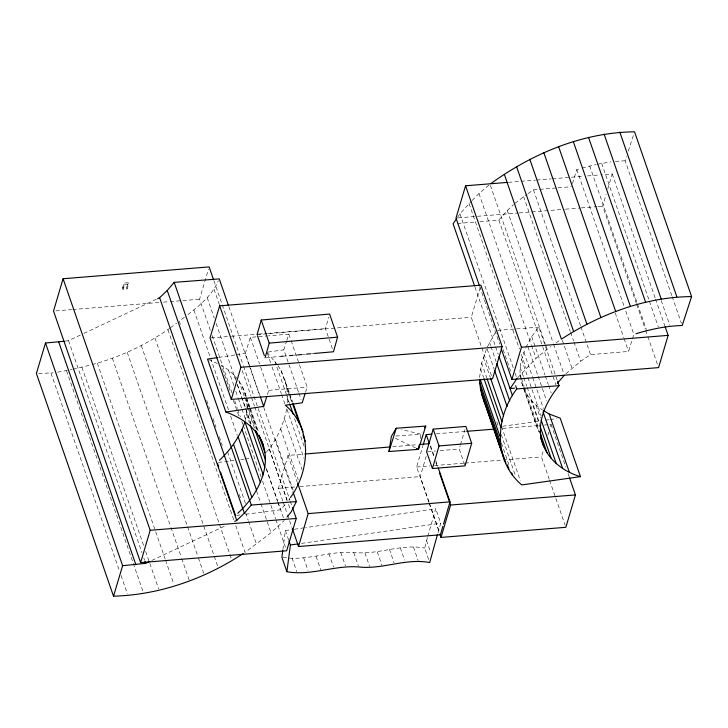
<?xml version="1.0" encoding="UTF-8"?>
<svg xmlns="http://www.w3.org/2000/svg" width="728" height="728" viewBox="0 0 728 728"><rect width="100%" height="100%" fill="white"/><g stroke="black" fill="none" stroke-linecap="round" stroke-linejoin="round"><path stroke-width="0.55" stroke-dasharray="3.64 2.73" d="M520.966 379.397C518.381 368.923 521.43 358.021 525.525 348.339M245.145 420.811L246.546 414.432L247.101 406.925L246.628 399.763L249.194 407.18M287.205 402.939L287.433 396.269M479.57 377.504L481.645 363.054L486.832 348.039M282.901 549.467L285.376 530.548L293.229 529.411M420.211 438.538L420.902 434.207L421.976 432.396M266.421 452.134C276.949 439.83 283.747 424.333 286.723 408.444M428.61 559.441L424.679 548.075L427.473 537.4M332.377 348.621L325.462 328.674L328.71 317.18M427.782 536.336L435.735 508.745L305.569 527.618M437.992 532.76L440.74 523.214L435.735 508.745M282.801 501.037L278.405 488.342L288.015 455.428L303.776 454.126M429.047 501.965L420.256 476.576L426.144 456.401M464.692 464.801L459.231 449.03L460.178 445.8M460.496 444.726L464.91 429.656M210.31 330.266L199.563 299.217L208.49 269.06M428.828 502.211L416.634 467.003L423.023 445.409M549.231 479.288L541.468 456.884L543.707 449.322M547.865 435.289L548.821 432.05M550.413 426.654L551.06 424.497L544.307 425.043M636.354 303.467L602.666 206.179L606.169 194.349M607.762 188.98L612.221 173.928L600.937 174.838M491.436 375.584L471.262 317.308L480.58 286.259M572.49 183.502L576.776 169.606L581.081 168.368M565.865 373.792L580.644 361.297L590.545 354.618L628.546 351.451L632.177 339.694M632.505 338.629L633.824 334.352L625.67 310.811M260.014 395.805L245.336 353.417L250.368 337.355L267.349 335.936M267.376 394.621L268.714 390.335L259.905 364.901M298.526 392.201L283.847 349.813L286.523 341.45M286.859 340.404L288.861 334.134L268.486 335.845M305.533 392.346L307.207 387.114L291.064 340.495M671.808 295.577L625.134 160.779L626.526 156.493M628.273 151.124L633.506 135.044M122.522 287.933L124.133 283.028L128.201 282.755L128.665 284.084L127.054 288.989L122.987 289.262L122.522 287.933L126.599 287.66L128.201 282.755M122.987 289.262L124.588 284.348L124.133 283.028M525.935 347.392L531.704 336.6L538.811 327.154L557.229 380.334M487.278 347.101L496.496 330.448M187.879 314.632C199.818 305.287 212.349 295.159 218.309 280.781M288.761 500.218L289.89 498.443M457.439 217.445L459.932 213.814L471.344 201.247M479.889 221.667L498.871 220.147L507.289 210.465L513.395 204.777M517.681 377.768L536.035 358.303L550.623 346.501M245.673 514.259L280.462 509.809L286.923 502.766M472.108 200.473L478.979 193.557L489.99 184.202L545.181 343.607M235.763 525.607L245.027 552.37L271.016 532.75L284.32 520.411M514.914 203.358L527.199 194.121M184.43 317.253L179.27 321.175L180.38 324.388M92.192 364.555C119.865 357.166 146.21 344.799 169.66 328.374M170.534 327.718L176.649 323.141M556.01 342.824L559.605 340.376M528.1 193.512L533.497 189.871L556.966 187.915M65.283 341.114L68.55 340.649L82.874 333.897M83.893 333.415L156.538 299.172M151.806 560.451L224.442 526.207M582.154 168.059L596.223 164.501M73.137 369.278L91.164 364.828M57.667 372.163L72.045 369.524M283.019 557.348C306.907 561.434 329.848 550.514 353.717 552.488C377.632 555.191 400.7 543.498 424.679 548.075M597.315 164.273L611.02 161.834M38.648 373.446L53.226 372.863M218.655 357.412L235.326 354.918M236.445 354.745L245.336 353.417M294.349 529.247L304.45 527.782M301.61 543.388L440.74 523.214M268.113 352.061L283.847 349.813M502.639 426.271L539.166 421.121M545.809 420.183L549.121 419.71M550.231 419.556L556.875 418.618M218.345 462.435L234.061 460.415M240.795 459.559L244.162 459.122M245.281 458.977L249.768 458.403M236.691 515.415L240.058 514.978M257.084 334.653L325.462 328.674M266.202 357.657L280.781 356.383M283.019 356.183L289.744 355.601M294.23 355.2L296.469 355.009M303.194 354.418L305.441 354.227M312.166 353.635L314.405 353.435M558.085 187.824L571.498 186.705M268.714 390.335L307.207 387.114M392.711 446.746L417.481 444.69M278.405 488.342L295.286 486.941M299.79 486.568L420.256 476.576M427.709 451.624L435.59 450.978M440.094 450.605L459.231 449.03M508.426 182.319L535.499 180.135M536.627 180.043L551.296 178.851M552.425 178.76L582.891 176.303M587.405 175.939L599.808 174.929M458.249 217.854L476.303 216.389M477.431 216.298L518.045 213.022M519.173 212.922L564.309 209.273M565.438 209.182L580.098 207.999M581.226 207.908L597.024 206.634M598.152 206.543L602.666 206.179M457.548 223.451L475.42 222.022M55.783 310.874L71.635 309.591M72.764 309.5L158.804 302.52M163.336 302.156L168.996 301.701M170.124 301.61L199.563 299.217M436.345 433.797L465.583 431.422M502.693 428.419L538.684 425.498M416.634 467.003L430.13 465.911M434.625 465.547L463.873 463.172M464.992 463.081L541.468 456.884M211.138 337.865L230.367 336.345M231.495 336.254L257.512 334.197M258.64 334.106L266.557 333.479M267.686 333.397L471.262 317.308M497.606 330.357L515.424 328.974M516.543 328.883L538.811 327.154M395.759 436.045L420.902 434.207L401.601 429.538M124.588 284.348L128.665 284.084M615.287 161.361L625.134 160.779M208.508 359.523L217.326 363.527M395.395 438.292L415.47 447.92M246.191 396.287C242.47 383.046 233.279 371.899 221.239 365.31L230.785 392.865M524.078 389.28C528.137 397.634 534.498 404.841 542.342 409.819M266.994 352.225L277.304 364.81M277.923 365.72L280.999 370.288L289.416 392.674M672.181 296.642L681.444 323.387M661.261 300.573L669.778 325.17M612.221 173.928L655.173 297.952M655.537 299.017L664.791 325.753M601.674 163.345L649.085 300.273M649.458 301.346L658.349 327.018M589.689 165.893L637.109 302.83M637.482 303.894L646.373 329.575M636.727 304.541L645.245 329.129M645.618 330.194L647.465 335.544M647.838 336.609L657.83 365.483M576.776 169.606L624.187 306.534M615.215 312.94L623.732 337.546M624.105 338.62L628.546 351.451M533.497 189.871L580.544 325.735M580.917 326.808L590.545 354.618M523.596 196.551L570.27 331.349M570.643 332.414L573.609 340.977M573.973 342.042L580.644 361.297M562.335 340.285L571.971 368.104M507.289 210.465L553.225 343.125M553.599 344.189L563.972 374.147M545.554 344.672L547.037 348.958M498.871 220.147L555.919 384.894M531.704 336.6L544.963 374.893M545.327 375.957L548.275 384.466M548.639 385.531L551.223 392.974M478.979 193.557L531.212 344.399M531.586 345.472L536.035 358.303M527.873 346.664L537.819 375.384M538.192 376.44L546.655 400.91M551.06 424.497L565.838 467.176M568.049 473.573L569.16 476.776M523.914 352.152L532.386 376.613M532.76 377.677L543.434 408.526M469.05 203.549L519.437 349.04M521.284 354.39L526.098 368.295M521.621 359.505L527.518 376.522M527.882 377.586L541.141 415.879M536.035 405.223L540.458 417.99M520.147 367.112L523.459 376.685M523.823 377.75L526.772 386.259M527.145 387.323L539.666 423.487M530.94 399.89L539.412 424.351M520.047 374.529L521.157 377.723M521.521 378.788L524.096 386.231M524.469 387.296L538.893 429.329M523.177 386.668L521.33 381.345L523.541 388.288M523.541 387.733L538.647 431.34M523.914 389.353L538.647 431.904M459.932 213.814L513.276 367.858M515.133 373.209L516.607 377.486M549.604 480.353L565.119 525.17M503.13 349.595L510.865 371.926M479.688 286.459L484.129 299.29M484.502 300.364L499.681 344.198M474.938 286.923L495.313 345.764M495.577 346.856L498.28 354.327M489.498 342.424L490.608 345.618M490.972 346.683L496.132 361.57M487.205 349.103L494.203 369.305M483.292 357.293L490.29 377.504M481.645 363.054L486.805 377.941M501.537 426.435L520.32 480.68M480.653 368.941L483.592 377.45M496.815 421.876L499.026 428.255M501.237 434.634L515.597 476.121M501.41 443.052L509.145 465.392M430.594 445.773L434.261 456.356M435.726 460.587L437.919 466.93M430.284 446.355L433.979 457.02M435.826 462.353L437.3 466.621M429.411 503.021L439.666 532.641M429.192 503.275L439.539 533.151M426.553 540.586L430.494 551.951M413.459 547.065L418.109 560.496M400.3 547.756L404.595 560.15M389.38 549.221L394.03 562.662M377.277 551.87L381.927 565.31M364.946 552.925L369.596 566.357M288.861 334.134L290.7 339.439M298.889 393.257L301.092 399.617M353.717 552.488L358.367 565.92M289.789 393.73L292.72 402.211M280.999 370.288L292.001 402.074M284.648 378.897L286.896 388.324L292.037 403.157M274.847 361.152L286.222 394.003M286.595 395.058L289.526 403.539M287.587 398.534L289.061 402.775M294.558 418.664L304.104 446.219M340.804 552.506L345.463 565.938M287.087 409.509L303.967 458.249M267.358 353.28L270.661 362.817M272.126 367.058L281.299 393.548M281.663 394.612L284.966 404.149M284.402 418.764L302.011 469.624M328.874 553.635L333.524 567.076M250.368 337.355L259.541 363.845M280.653 428.883L298.271 479.752M288.015 455.428L297.17 481.881M275.475 439.266L293.084 490.126M316.07 556.347L320.729 569.787M228.892 306.734L248.912 364.546M249.285 365.62L259.669 395.595M263.745 407.371L292.665 490.881M213.95 280.817L243.225 365.383M243.598 366.457L253.608 395.349M253.981 396.423L289.935 500.254M290.299 501.328L292.156 506.679M214.032 289.262L219.592 305.314M242.206 370.625L251.105 396.323M251.479 397.388L254.445 405.96M254.809 407.025L287.069 500.172M288.552 504.449L290.399 509.809M269.287 449.003L287.269 500.928M303.722 557.957L308.017 570.361M283.165 502.102L287.196 513.731M287.56 514.787L291.955 527.481M246.565 397.351L259.041 433.378M242.269 386.532L249.24 406.661M249.604 407.726L257.312 429.975M249.558 408.235L257.266 430.485M238.784 380.435L244.29 396.323M244.654 397.388L255.291 428.11M247.101 406.925L254.445 428.119M234.125 375.202L235.59 379.443M237.428 384.739L241.459 396.396M241.833 397.452L251.005 423.942M207.207 297.725L214.25 318.063M216.107 323.423L235.754 380.162M237.237 384.448L250.951 424.06M266.521 469.023L277.65 501.146M278.014 502.211L283.583 518.272M266.148 468.477L277.523 501.328M277.896 502.384L280.462 509.809M246.546 414.432L249.486 422.913M285.376 530.548L288.597 539.848M228.437 369.997L233.943 385.895M235.781 391.191L237.974 397.552M238.347 398.607L241.651 408.144M242.014 409.209L246.055 420.857M292.074 558.121L296.724 571.562M212.167 335.617L232.187 393.42M234.78 400.91L237.374 408.399M237.747 409.473L240.34 416.962M241.823 421.248L242.934 424.46M243.307 425.525L261.097 476.904M262.581 481.19L275.548 518.655M275.921 519.719L285.558 547.556M233.351 400.282L238.857 416.17M193.903 310.055L210.219 357.166M210.592 358.24L228.756 410.701M230.612 416.052L237.282 435.326M256.556 490.99L260.642 502.775M261.006 503.84L271.016 532.75M227.618 451.815L245.591 503.73M189.28 350.086L190.39 353.289M206.697 400.4L209.664 408.963M213.004 418.6L215.97 427.163M219.31 436.8L222.268 445.363M239.33 494.612L240.44 497.825M245.627 512.812L248.221 520.311M248.594 521.385L256.383 543.861M167.913 329.684L233.906 520.256M154.946 338.019L219.083 523.232M219.447 524.306L231.313 558.567M126.599 287.66L127.054 288.989M141.296 345.582L218.036 567.203M127.2 352.325L187.26 525.762M187.633 526.835L198.007 556.811M198.38 557.885L203.94 573.937M112.376 358.294L170.579 526.38M170.953 527.445L181.336 557.43M181.7 558.494L189.116 579.907M97.334 363.181L165.183 559.104M165.547 560.178L173.71 583.729M81.909 367.303L143.826 546.1M145.673 551.451L158.649 588.925M68.55 340.649L141.951 552.634M143.807 557.985L144.554 560.132M66.557 370.752L143.307 592.374M51.005 373.218L119.219 570.206M121.066 575.566L127.373 593.766M245.09 393.111L245.864 396.432M286.896 388.324L287.36 395.131"/><path stroke-width="1.09" d="M237.792 513.249C257.457 495.322 273.164 466.184 261.243 439.73M543.197 410.337L549.176 414.005L560.196 418.145L580.453 476.649L521.794 484.93C493.011 460.951 495.313 416.962 516.753 388.943L515.651 385.758M282.764 550.577L281.891 557.257L286.896 571.726C311.165 576.085 334.489 565.037 358.722 566.957C382.646 569.66 405.714 557.966 429.684 562.544L437.382 534.889M286.896 571.726L290.39 545.017L288.952 540.877M388.97 451.524L391.382 436.372L396.232 428.246L425.753 426.08L418.482 449.358L388.97 451.524L396.232 428.246M419.173 445.036L418.482 449.358L416.48 448.403M257.084 334.653L261.216 320.029L329.593 314.05L337.592 337.146L333.46 351.77L314.405 353.435M265.083 357.757L269.214 343.125L261.216 320.029M442.879 526.262L440.404 534.761L298.553 546.528L308.162 513.613L297.534 482.937M443.507 524.142L450.013 501.847L438.292 467.995M433.206 429.12L426.581 451.715L432.405 468.541L465.056 465.856L471.689 443.261L465.856 426.426L433.206 429.12L439.029 445.946L432.405 468.541M213.577 279.752L209.127 266.903L63.081 278.742L53.517 311.056L140.622 562.608L286.668 550.768L296.232 518.454L292.529 507.744M140.622 562.608L150.186 530.293L63.081 278.742M423.341 444.335L426.217 434.616L431.841 434.161M569.533 477.841L575.439 494.913L565.856 527.3L441.022 537.419L450.605 505.032L439.521 473.027M507.298 182.41L465.556 185.786L455.992 218.036L479.315 285.394M665.165 326.817L668.131 335.371L658.576 367.613L511.902 379.479L521.457 347.229L465.556 185.786M64.191 341.259L45.5 343.006L36.4 373.482L113.513 596.177C159.496 594.94 204.887 578.796 243.179 553.562M113.513 596.177L122.613 565.692L45.5 343.006M219.656 305.833L210.01 337.947L231.286 399.399L492.538 378.76L502.184 346.637L480.908 285.194L219.656 305.833L240.932 367.276L231.286 399.399M217.536 357.575L207.535 359.077L225.88 412.057L263.682 406.397L266.703 396.76M305.205 393.384L302.193 402.793L285.34 405.205C312.612 428.501 310.283 470.361 290.445 497.561M490.881 183.593C532.477 153.49 582.728 132.378 634.552 131.823L691.6 296.578L682.182 325.525C666.475 325.907 650.969 329.183 635.972 333.733M219.447 460.269C230.721 449.631 239.994 436.654 244.908 421.867L263.254 474.847M293.029 491.955L296.369 501.592L291.145 511.948L287.05 517.026M424.679 427.891L425.753 426.08M456.82 218.355L453.08 223.805L474.574 285.858M516.98 378.56L510.137 388.561L514.605 388.197M557.593 381.399L559.068 385.658C546.937 400.436 536.845 420.293 541.587 439.849C546.027 458.403 562.762 471.526 580.453 476.649M157.567 298.689L159.614 297.725L167.249 290.499L174.183 282.364L219.255 278.897L228.519 305.669M234.68 521.385L236.727 520.42L244.362 513.185L251.296 505.05L296.369 501.592M557.33 383.283L564.337 375.22M691.6 296.578C645.317 296.96 599.945 314.178 561.397 339.157L504.349 174.401M122.613 565.692L145.664 563.345L149.759 561.415M290.39 545.017L298.243 543.88M269.214 343.125L337.592 337.146M280.781 356.383L283.019 356.183M289.744 355.601L293.111 355.3M297.588 354.909L302.075 354.518M306.561 354.126L311.047 353.735M304.896 454.026L389.334 447.028M419.728 444.499L428.737 443.752M308.162 513.613L450.013 501.847M439.029 445.946L471.689 443.261M521.457 347.229L668.131 335.371M466.712 431.331L493.702 429.147M450.605 505.032L575.439 494.913M150.186 530.293L296.232 518.454M240.932 367.276L502.184 346.637M516.753 388.943L559.068 385.658M225.88 412.057C242.196 417.827 258.021 428.901 263.436 446.091M479.697 379.697C479.825 388.015 481.763 396.241 485.285 403.767M619.783 131.986L676.84 296.733M604.122 134.17L661.17 298.926M588.615 137.61L645.663 302.357M573.409 141.869L630.466 306.625M558.658 146.792L615.706 311.539M543.871 152.789L600.918 317.535M529.811 159.286L586.859 324.033M516.562 166.63L573.609 331.376M549.176 414.005L569.433 472.499M543.079 411.948L562.598 468.322M541.195 420.111L556.292 463.727M539.785 425.416L551.205 458.385M539.63 431.449L546.992 452.725M540.485 436.654L541.587 439.849M540.485 437.219L543.798 446.792M501.164 348.475L511.902 379.479M499.017 356.465L512.521 395.777M496.869 363.7L509.755 400.928M494.567 370.37L507.088 406.533M490.663 378.569L503.549 415.797M487.169 379.006L501.901 421.548M483.965 378.514L500.91 427.436M480.307 379.625L499.827 435.999M511.72 472.836L512.457 474.956M479.879 383.001L500.136 441.496M507.452 464.837L508.927 469.096M480.371 388.179L500.627 446.674M485.676 404.677L492.674 424.888M494.148 429.147L505.933 463.181M481.581 393.602L501.838 452.106M483.356 399.217L503.612 457.712M426.217 434.616L429.174 443.152M439.912 534.216L441.022 537.419M293.093 403.267L302.994 431.877M292.738 404.195L299.344 423.268M303.039 434.953L305.241 441.305M289.899 404.595L293.193 414.132M257.448 335.708L264.355 355.655M260.378 396.86L263.682 406.397M292.319 528.546L298.553 546.528M259.15 435.271L260.615 439.512M259.104 435.79L264.974 452.743M256.392 431.295L257.13 433.415M255.173 430.239L265.447 459.905M250.214 425.034L264.892 467.412M242.014 429.429L260.36 482.409M238.147 436.955L256.493 489.935M233.506 444.317L251.852 497.297M174.183 282.364L251.296 505.05M167.249 290.499L244.362 513.185M217.59 463.636L218.691 466.812M220.529 472.108L235.572 515.551M159.614 297.725L236.727 520.42M144.918 561.197L145.664 563.345M58.75 342.024L135.863 564.71"/></g></svg>
